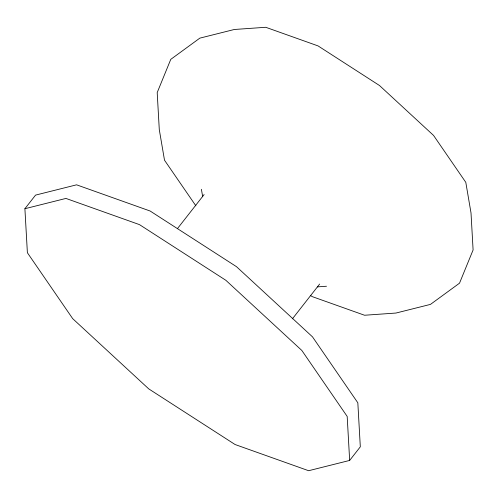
<?xml version="1.0" encoding="UTF-8"?>
<svg xmlns="http://www.w3.org/2000/svg" width="498" height="498" viewBox="0 0 498 498"><rect width="100%" height="100%" fill="white"/><g stroke="black" fill="none" stroke-linecap="round" stroke-linejoin="round"><path stroke-width="0.75" d="M24.9 208.718L35.557 195.11L76.586 184.82L150.128 211.015L236.482 266.667L312.507 336.866L357.832 402.807L360.315 446.818L349.658 460.432L308.636 470.716L235.087 444.527L148.734 388.876L72.708 318.67L27.384 252.729L24.9 208.718L65.929 198.428L139.471 224.623L225.824 280.274L301.85 350.48L347.181 416.421L349.658 460.432M177.4 228.675L204.118 194.55M292.426 318.807L319.623 284.072M317.294 286.885L326.495 286.25M310.285 295.358L312.24 296.621L364.555 315.246L395.954 313.049L430.477 304.39L459.523 283.169L473.1 249.952L471.008 212.92L465.798 182.336L433.559 135.431L379.476 85.5L318.054 45.909L265.745 27.284L234.346 29.482L199.823 38.141L170.77 59.362L157.2 92.578L159.285 129.611L164.502 160.194L195.87 205.83M201.41 189.302L202.692 196.766"/></g></svg>
